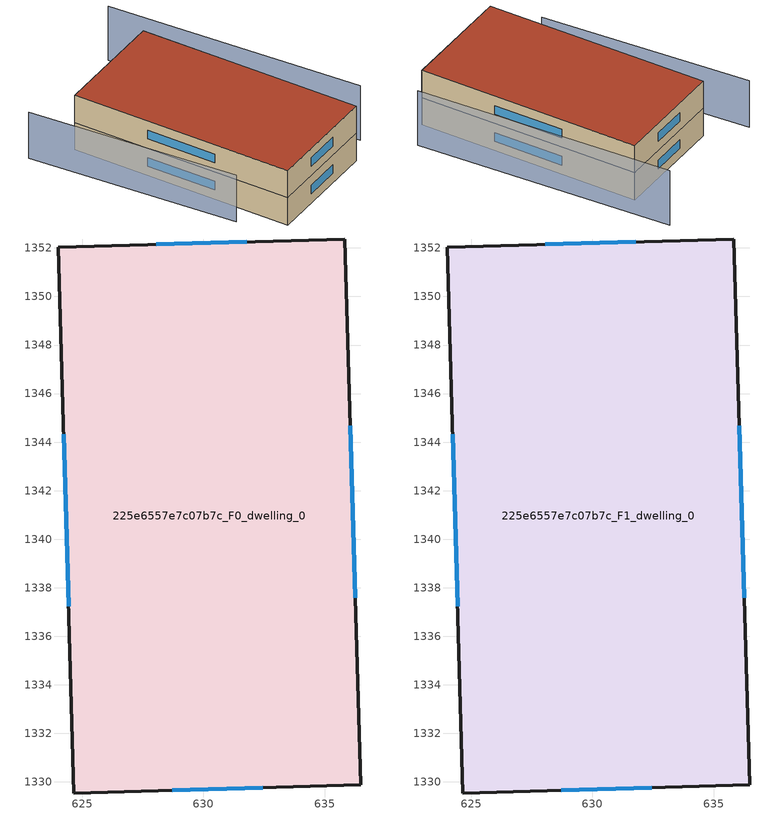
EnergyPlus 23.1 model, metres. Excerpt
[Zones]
225e6557e7c07b7c_F0_dwelling_0
 floor ground (EU_floor_Construction): 635.83,1352.37 636.48,1329.88 624.67,1329.55 624.02,1352.03 z0
 wall outside (EU_wall_Construction): 635.83,1352.37 624.02,1352.03 624.67,1329.55 636.48,1329.88 635.83,1352.37 z0:3
 window (EU_Window_Construction): 631.79,1352.25 628.06,1352.15 / 636.25,1337.58 636.05,1344.67 / 628.71,1329.66 632.43,1329.77 / 624.24,1344.33 624.45,1337.24 z1.03:1.97
225e6557e7c07b7c_F1_dwelling_0
 floor to 225e6557e7c07b7c_F0_dwelling_0 (EU_floor_Construction): 635.83,1352.37 636.48,1329.88 624.67,1329.55 624.02,1352.03 z3
 wall outside (EU_wall_Construction): 635.83,1352.37 624.02,1352.03 624.67,1329.55 636.48,1329.88 635.83,1352.37 z3:6
 window (EU_Window_Construction): 631.79,1352.25 628.06,1352.15 / 636.25,1337.58 636.05,1344.67 / 628.71,1329.66 632.43,1329.77 / 624.24,1344.33 624.45,1337.24 z4.03:4.97
 roof outside (EU_roof_Construction): 636.48,1329.88 635.83,1352.37 624.02,1352.03 624.67,1329.55 z6
shading: 620.66,1354.74 622.56,1333.72 z0:5.1; 639.3,1331.31 637.37,1357.12 z0:6
[Building]
EU S2 Campaign: North Axis=0; Terrain=City; Solar Distribution=FullExterior
[Site:Location]
Cape.Town.Intl.AP: Latitude=-33.965; Longitude=18.602; Time Zone=2; Elevation=46
[SizingPeriod:WeatherFileDays]
AnnualSizingPeriod: Begin Month=1; Begin Day of Month=1; End Month=12; End Day of Month=31; Day of Week for Start Day=Monday; Use Weather File Daylight Saving Period=No; Use Weather File Rain and Snow Indicators=No
[MATERIAL]
EU_InternalMass_Material: Roughness=MediumRough; Thickness=0.1; Conductivity=1; Density=1800; Specific Heat=900; Thermal Absorptance=0.9; Solar Absorptance=0.7; Visible Absorptance=0.7
[MATERIAL:NOMASS] Roughness=MediumRough; Thermal Absorptance=0.9; Solar Absorptance=0.7; Visible Absorptance=0.7
Name | Thermal Resistance
EU_wall_NoMass | 0.493876
EU_roof_NoMass | 0.449382
EU_floor_NoMass | 1.25
[WINDOWMATERIAL:SIMPLEGLAZINGSYSTEM]
EU_Window_SimpleGlazing: UFactor=4.4; Solar Heat Gain Coefficient=0.85; Visible Transmittance=0.85
[CONSTRUCTION]
EU_wall_Construction: EU_wall_NoMass
EU_roof_Construction: EU_roof_NoMass
EU_floor_Construction: EU_floor_NoMass
EU_Window_Construction: EU_Window_SimpleGlazing
EU_InternalMass_Construction: EU_InternalMass_Material
[ZONE] Type=1; Multiplier=1; Ceiling Height=autocalculate; Floor Area=autocalculate; Part of Total Floor Area=Yes
Name | Volume
225e6557e7c07b7c_F0_dwelling_0 | 797.195
225e6557e7c07b7c_F1_dwelling_0 | 797.196
[INTERNALMASS] Construction=EU_InternalMass_Construction; Surface Area=265.732
Name | Zone or ZoneList
225e6557e7c07b7c_F0_dwelling_0_EU_InternalMass | 225e6557e7c07b7c_F0_dwelling_0
225e6557e7c07b7c_F1_dwelling_0_EU_InternalMass | 225e6557e7c07b7c_F1_dwelling_0
[OTHEREQUIPMENT] Fuel Type=Electricity; Design Level Calculation Method=Watts/Area; Power per Zone Floor Area=1; Fraction Latent=0; Fraction Radiant=0; Fraction Lost=0; Carbon Dioxide Generation Rate=0; EndUse Subcategory=EU_Step8_InternalGains
Name | Zone or ZoneList or Space or SpaceList | Schedule
EU_Step8_InternalGain_225e6557e7c07b7c_F0_dwelling_0_f000 | 225e6557e7c07b7c_F0_dwelling_0 | EU_Step8_GainSchedule_225e6557e7c07b7c_F0_dwelling_0_f000
EU_Step8_InternalGain_225e6557e7c07b7c_F1_dwelling_0_f000 | 225e6557e7c07b7c_F1_dwelling_0 | EU_Step8_GainSchedule_225e6557e7c07b7c_F1_dwelling_0_f000
[ZONEVENTILATION:DESIGNFLOWRATE] Schedule=EU_AlwaysOn; Design Flow Rate Calculation Method=AirChanges/Hour; Air Changes per Hour=0.64; Ventilation Type=Natural; Fan Pressure Rise=0; Fan Total Efficiency=1; Constant Term Coefficient=1; Temperature Term Coefficient=0; Velocity Term Coefficient=0; Velocity Squared Term Coefficient=0; Minimum Indoor Temperature=-100; Maximum Indoor Temperature=100; Delta Temperature=-100; Minimum Outdoor Temperature=-100; Maximum Outdoor Temperature=100; Maximum Wind Speed=40
Name | Zone or ZoneList or Space or SpaceList
EU_ConstantAir_225e6557e7c07b7c_F0_dwelling_0 | 225e6557e7c07b7c_F0_dwelling_0
EU_ConstantAir_225e6557e7c07b7c_F1_dwelling_0 | 225e6557e7c07b7c_F1_dwelling_0
[HVACTEMPLATE:THERMOSTAT] Constant Heating Setpoint=20; Constant Cooling Setpoint=50
EU_HeatOnly_225e6557e7c07b7c_F0_dwelling_0; EU_HeatOnly_225e6557e7c07b7c_F1_dwelling_0
[HVACTEMPLATE:ZONE:IDEALLOADSAIRSYSTEM] System Availability Schedule=EU_AlwaysOn; Maximum Heating Supply Air Temperature=50; Minimum Cooling Supply Air Temperature=13; Maximum Heating Supply Air Humidity Ratio=0.0156; Minimum Cooling Supply Air Humidity Ratio=0.0077; Heating Limit=NoLimit; Cooling Limit=NoLimit; Heating Availability Schedule=EU_AlwaysOn; Cooling Availability Schedule=EU_CoolingOff; Dehumidification Control Type=ConstantSensibleHeatRatio; Cooling Sensible Heat Ratio=0.7; Dehumidification Setpoint=60; Humidification Control Type=None; Humidification Setpoint=30; Outdoor Air Method=None; Outdoor Air Flow Rate per Person=0.00944; Outdoor Air Flow Rate per Zone Floor Area=0; Outdoor Air Flow Rate per Zone=0; Demand Controlled Ventilation Type=None; Outdoor Air Economizer Type=NoEconomizer; Heat Recovery Type=None; Sensible Heat Recovery Effectiveness=0.7; Latent Heat Recovery Effectiveness=0.65
Name | Template Thermostat
225e6557e7c07b7c_F0_dwelling_0 | EU_HeatOnly_225e6557e7c07b7c_F0_dwelling_0
225e6557e7c07b7c_F1_dwelling_0 | EU_HeatOnly_225e6557e7c07b7c_F1_dwelling_0
[SIZING:ZONE] Zone Cooling Design Supply Air Temperature Input Method=SupplyAirTemperature; Zone Cooling Design Supply Air Temperature=13; Zone Heating Design Supply Air Temperature Input Method=SupplyAirTemperature; Zone Heating Design Supply Air Temperature=50; Zone Cooling Design Supply Air Humidity Ratio=0.008; Zone Heating Design Supply Air Humidity Ratio=0.008; Cooling Design Air Flow Method=DesignDay; Cooling Design Air Flow Rate=0; Cooling Minimum Air Flow per Zone Floor Area=0.000762; Cooling Minimum Air Flow=0; Cooling Minimum Air Flow Fraction=0.2; Heating Design Air Flow Method=DesignDay; Heating Design Air Flow Rate=0; Heating Maximum Air Flow per Zone Floor Area=0.002032; Heating Maximum Air Flow=0.141576; Heating Maximum Air Flow Fraction=0.3; Account for Dedicated Outdoor Air System=No; Dedicated Outdoor Air System Control Strategy=NeutralSupplyAir; Dedicated Outdoor Air Low Setpoint Temperature for Design=autosize; Dedicated Outdoor Air High Setpoint Temperature for Design=autosize; Zone Load Sizing Method=Sensible Load Only No Latent Load; Zone Latent Cooling Design Supply Air Humidity Ratio Input Method=HumidityRatioDifference; Zone Cooling Design Supply Air Humidity Ratio Difference=0.005; Zone Latent Heating Design Supply Air Humidity Ratio Input Method=HumidityRatioDifference; Zone Humidification Design Supply Air Humidity Ratio Difference=0.005
225e6557e7c07b7c_F0_dwelling_0; 225e6557e7c07b7c_F1_dwelling_0
[SCHEDULE:CONSTANT]
Name | Hourly Value
EU_AlwaysOn | 1
EU_CoolingOff | 0
[SCHEDULE:FILE] Column Number=1; Rows to Skip at Top=0; Number of Hours of Data=8760; Column Separator=Comma; Interpolate to Timestep=No; Minutes per Item=60; Adjust Schedule for Daylight Savings=Yes
Name | File
EU_Step8_GainSchedule_225e6557e7c07b7c_F0_dwelling_0_f000 | ../../schedules/225e6557e7c07b7c/225e6557e7c07b7c_F0_dwelling_0_f000_gain.csv
EU_Step8_GainSchedule_225e6557e7c07b7c_F1_dwelling_0_f000 | ../../schedules/225e6557e7c07b7c/225e6557e7c07b7c_F1_dwelling_0_f000_gain.csv
